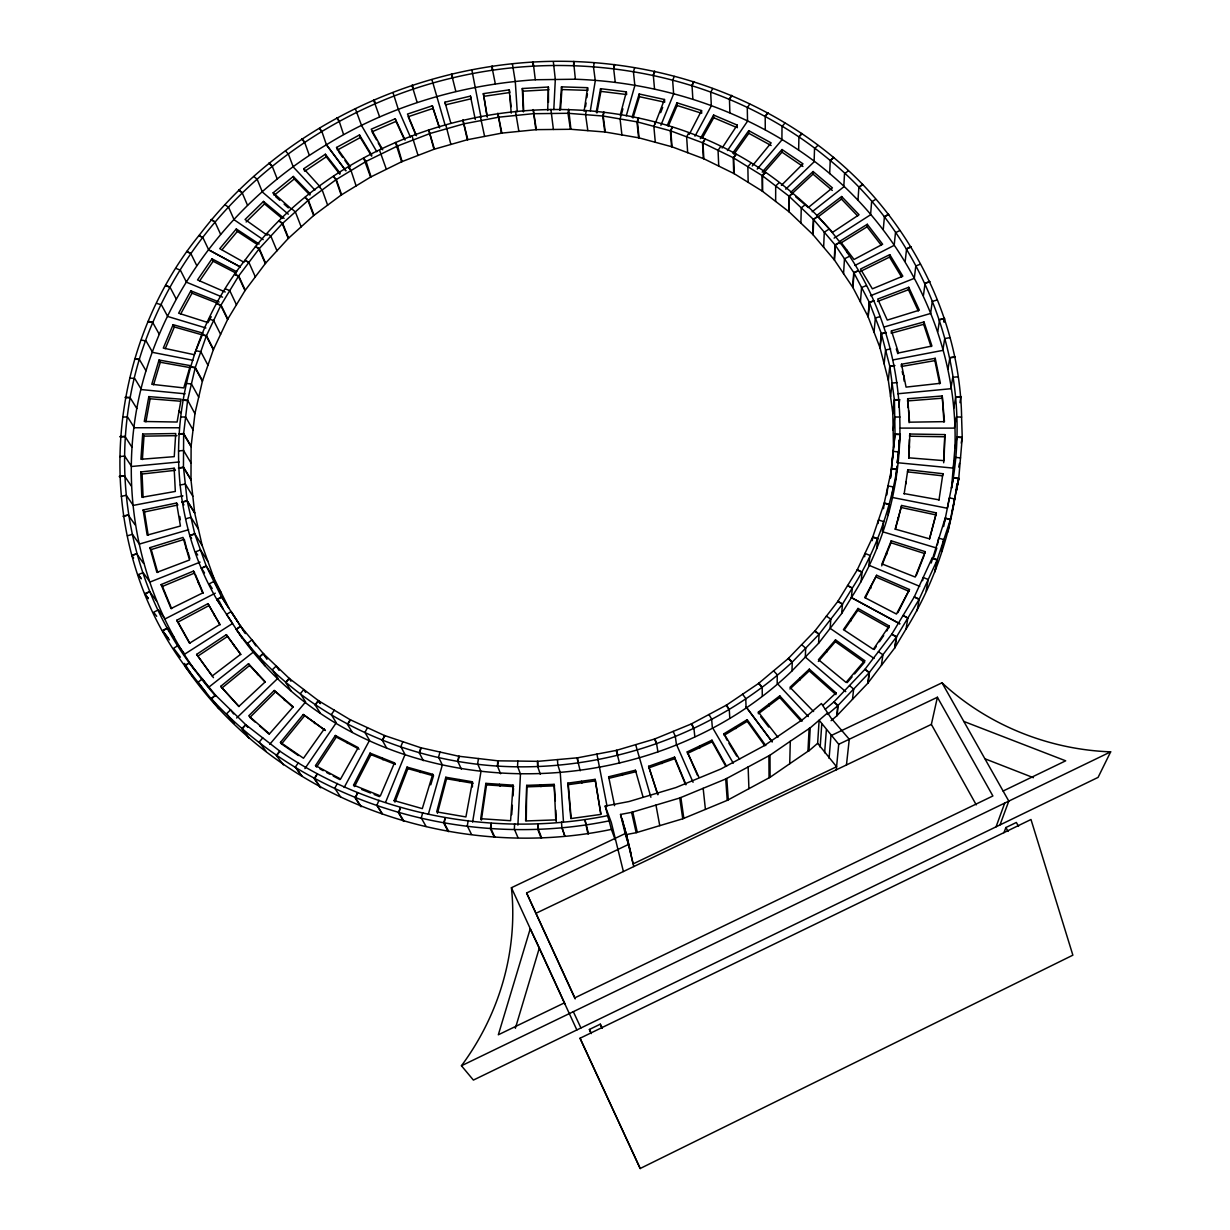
<?xml version="1.0" encoding="UTF-8"?>
<svg xmlns="http://www.w3.org/2000/svg" width="1230" height="1230" viewBox="0 0 1230 1230"><rect width="100%" height="100%" fill="white"/><g stroke="black" fill="none" stroke-linecap="round" stroke-linejoin="round"><path stroke-width="1.5" d="M890.52 478.086L895.04 434.467L894.425 400.18L889.859 366.54L881.326 333.438L869.256 302.165L853.743 272.522L835.308 245.201L813.645 219.632L788.937 196.124L762.139 175.552L733.234 157.717L702.53 142.757L670.811 130.918L637.448 121.939L603.223 116.051L567.968 113.283L532.974 113.713L498.58 117.204L464.094 123.799L430.316 133.409L397.567 145.986L366.125 161.376L351.027 170.57L348.505 167.219L351.027 170.57L335.898 179.78L308.376 200.198L282.27 223.645L259.315 248.598L238.697 275.92L220.77 305.44L206.286 336.036L195.293 367.401L187.637 400.15L183.654 433.498L183.454 467.093L187.206 501.087L194.817 534.097L206.332 566.261L221.446 596.75L228.903 608.204L213.697 577.608L202.15 545.321L194.709 513.11L190.988 479.961L191.111 446.229L195.001 413.219L202.381 381.269L213.328 349.75L227.827 319.016L244.985 290.634L255.317 276.873M890.52 477.455L893.472 447.043L892.811 413.126L888.26 379.839L879.942 347.552L868.042 316.571L852.959 287.62L834.524 260.145L812.815 234.453L789.091 211.821L775.653 201.428L775.684 185.976L779.021 182.763M763.446 173.307L782.003 152.151L782.019 149.522L803.005 163.851L781.388 185.376M779.759 697.564L779.774 695.873L758.372 712.093L758.403 713.738L779.759 697.564L801.114 721.195M788.738 211.499L788.937 196.124L792.643 193.218C911.445 289.311 932.417 471.228 851.406 597.611L899.93 623.856L851.391 597.596L852.298 588.109C875.33 552.285 889.582 511.342 896.931 469.522L891.719 468.507L884.293 502.916L872.823 536.757L857.126 570.105L837.722 601.562L815.029 630.805L801.637 644.705M789.091 211.821L789.306 196.446L792.643 193.218C634.019 56.657 367.509 92.896 244.939 260.299L248.906 262.436L255.333 276.873L265.603 263.174L288.25 238.466L313.635 215.558L341.187 195.032L370.599 177.059L401.626 161.76L433.959 149.291L467.323 139.743L501.886 133.101L536.357 129.642L570.935 129.288L605.283 132.041L639.093 137.883L672.041 146.816L703.837 158.762L734.141 173.645L762.262 191.111L775.653 201.428M215.742 696.103C138.114 609.204 111.792 481.853 146.001 370.768C174.952 276.227 241.633 194.94 326.411 144.771L321.937 131.672L319.477 128.397L321.906 131.687M615.323 839.982L611.387 829.389C453.639 862.368 276.32 801.068 184.654 665.707C91.205 539.97 101.506 355.839 198.983 235.499L202.904 237.621L208.7 249.875L240.357 266.971L208.7 249.844M195.662 671.365C119.341 573.903 103.597 435.743 152.766 322.583C205.456 198.476 322.69 108.517 452.64 77.859C582.282 46.832 727.084 74.138 830.25 160.515C924.76 238.389 974.56 367.37 951.482 488.279L954.941 448.089L956.955 437.173L962.229 437.188L961.214 443.138M954.941 448.089C958.939 330.147 896.117 215.327 798.654 150.121L798.916 136.822L801.806 133.409M800.899 223.122L801.253 207.839L804.973 204.918M628.838 845.502L625.47 834.724L636.187 832.695L682.758 818.78L727.238 800.361L770.088 777.283L789.721 763.738L790.29 741.244L810.216 727.883L827.636 712.877M180.426 657.235L173.63 648.302L178.181 645.396L184.731 654.129L232.562 623.487L226.566 614.447L231.086 611.571L240.48 626.07L236.268 629.376C358.53 810.739 639.969 817.458 792.012 670.904L792.228 662.124L819.088 634.25L842.458 604.13L852.267 588.094L847.578 585.557L852.267 588.094M944.84 434.59L944.056 460.65L908.955 457.821L909.816 434.021L944.84 434.59L943.687 462.772M555.33 800.776L554.146 784.356L526.732 785.355L525.625 820.964L555.776 819.887L556.268 821.302L555.76 810.109M547.688 110.516L548.411 87.023L522.304 88.514L523.365 111.899M526.255 820.502L526.732 785.355M548.472 102.351L548.411 87.023M791.982 193.71L813.015 174.122L813.092 171.524L832.418 187.867L808.279 207.532L795.656 196.754M812.815 234.453L813.322 219.278L817.381 216.68L813.645 219.632L813.138 234.792M799.669 678.207L799.869 680.175M908.724 458.252L909.401 439.587M823.639 247.261L824.285 232.193L828.344 229.595M829.666 173.645L830.25 160.515L833.54 157.332M540.354 774.316L537.679 766.644L537.925 761.339L577.593 757.803L616.245 750.423L654.498 739.061L691.275 723.963L726.592 705.051L758.526 683.465L773.562 670.827L777.237 674.732L777.191 683.373L808.325 716.567M798.654 150.121C732.88 105.795 654.452 82.01 575.379 79.227L573.58 61.5M809.248 670.888L809.325 669.151L836.062 692.874L835.923 694.566L809.248 670.888L789.952 688.985M514.632 823.685L514.355 829.112L517.922 837.522M537.925 761.339L517.815 761.062L517.553 766.367L520.459 774.039L517.891 825.099M550.917 109.393L553.392 129.473M553.346 61.761L555.314 79.489L553.808 109.578M789.721 763.738L807.956 751.284L809.125 728.391M834.232 259.761L835.016 244.816L839.383 242.587L835.308 245.201L834.524 260.145M807.956 751.284L809.002 750.777L810.216 727.883M500.595 773.762L497.458 766.09L497.735 760.801L458.729 756.235L420.798 747.748L384.437 735.494L350.104 719.673L318.647 700.808L289.496 678.637L263.466 653.745L240.48 626.07L244.785 632.589M575.379 79.227L535.296 79.75L533.128 62.038C653.607 54.996 778.221 97.17 862.891 184.654C922.239 246.876 960.107 330.562 961.614 417.016L956.325 417.016L954.342 428.117L900.452 428.102M857.648 215.973L841.474 199.076L841.628 196.523L816.689 215.511L832.587 232.316L859.063 214.743L841.628 196.523M792.012 670.904L818.565 643.305L819.088 634.25L815.029 630.805M843.565 273.644L844.472 258.838L848.854 256.593M847.039 250.274L847.163 252.596M629.283 847.101L633.127 863.891L836.585 766.721L817.642 743.32L819.134 720.196L838.722 744.273L836.292 769.811M142.373 459.559L144.002 436.158L142.68 434.036L175.721 433.529L174.245 456.653L140.912 459.282L142.68 434.036M513.064 785.155L510.588 820.717L480.715 818.703L485.881 783.372L513.064 785.155L513.648 786.647L486.526 784.863L485.881 783.372M559.85 110.377L561.48 86.853L587.571 87.684L587.94 90.374L561.91 89.544L561.48 86.853M511.711 814.675L512.357 805.327M513.002 795.995L513.525 788.522M560.526 109.424L561.91 89.544M820.179 747.163L821.763 724.163M826.99 649.763L827.144 651.746M857.986 200.167L858.878 187.221L862.538 184.316M852.728 287.22L853.743 272.522L858.386 270.692L853.989 272.937L852.959 287.62M824.623 752.76L826.36 729.897M860.447 302.057L861.569 287.512L866.227 285.668M881.326 245.324L867.089 226.812L867.288 224.291L840.075 241.111L854.035 259.484L882.648 244.247L867.288 224.291M818.35 661.433L835.37 641.66L835.508 639.877L864.675 660.602L864.459 662.355L854.558 673.979M829.082 758.357L830.957 735.663L942.011 682.819A238.789 213.482 15.6 0 0 1110.659 751.853L1098.083 777.391L473.396 1080.078L461.45 1065.764A249.521 231.747 -47.3 0 0 511.419 887.722L626.07 833.156L620.52 814.445L631.605 812.354L679.744 797.993L725.715 778.99L769.995 755.205L790.29 741.244M818.565 643.305L841.674 613.478L842.458 604.13L838.03 601.132M868.042 316.571L869.256 302.165L874.13 300.75L869.456 302.595L868.226 317.002M961.583 417.016L962.244 437.68L958.723 478.747L950.344 519.737L937.091 560.173L919.041 599.502L907.848 618.09L906.033 629.145C933.324 585.142 950.698 534.912 956.955 483.559M831.096 720.688L836.815 715.829L837.692 705.82L853.605 689.061M837.184 715.43L838.076 705.42L833.955 701.884L825.284 709.249M874.038 332.238L875.345 317.986L880.234 316.556M883.263 229.472L884.432 216.741L888.444 214.174M850.745 619.013L850.868 621.027M879.942 347.552L881.326 333.438L886.369 332.484L881.48 333.899L880.096 347.998M895.578 480.13L896.916 466.185M960.538 457.883L955.218 457.376L953.219 468.107L897.254 462.695L900.329 434.467L895.056 433.975L893.457 447.536M901.621 277.073L889.521 257.116L889.767 254.641L860.508 269.047L872.362 288.835L902.835 276.166L889.767 254.641M844.333 629.914L857.833 610.28L858.017 608.435L889.213 625.993L886.845 630.913M861.092 581.821L862.076 572.165L857.372 569.644M884.139 363.88L885.585 349.935L890.643 348.966M864.644 556.744L864.998 553.392L869.948 555.437L868.872 565.246L919.763 586.356M500.041 786.108L499.457 784.263M891.458 330.885L891.212 333.238L923.668 324.32L923.991 321.953L891.458 330.885L898.577 352.949L931.94 346.03L923.991 321.953M852.498 699.27L853.651 689.092L869.103 672.81L896.316 637.202L907.832 618.029L903.066 615.461L891.812 634.157L864.951 669.305L833.955 701.884L837.692 705.82L827.575 714.43M888.352 380.316L889.767 366.063L894.933 365.571L889.859 366.54M846.455 764.968L849.269 739.245L831.08 718.059L821.425 703.529L803.667 718.797L764.061 745.78L720.934 768.965L675.885 787.569L628.976 801.545L605.206 806.065L611.387 829.42M872.255 540.662L872.823 536.757L877.774 538.802L876.606 548.765M905.188 261.329L906.587 248.86L910.938 246.63M890.551 396.675L892.088 383.068L897.27 382.576M870.686 586.387L870.779 588.447M878.082 523.488L878.481 520.029L883.617 521.566L882.387 531.698L936.814 548.088L933.862 557.098M892.811 413.126L894.379 399.688L899.622 399.688L898.715 407.176M892.842 413.618L894.425 400.18L899.622 399.688M918.287 310.944L908.478 289.711L908.755 287.282L877.713 299.059L887.276 320.092L919.348 310.191L908.755 287.282M883.54 508.682L884.17 503.408L889.413 504.438L888.122 514.724M893.134 430.269L894.717 417.016L899.976 417.016M901.513 364.218L901.236 366.509L934.877 360.621L935.231 358.299L901.513 364.218L906.064 387.112L940.381 383.299L935.231 358.299M865.336 597.841L876.652 575.271L909.462 589.539L897.9 612.632M886.876 494.844L887.952 485.896L893.18 486.926L891.858 497.366L947.392 508.267L949.345 497.889L954.618 498.919L952.189 511.326M891.781 464.325L893.349 451.425L898.638 451.933L897.254 462.695M904.158 381.177L903.789 375.627M836.815 715.829L867.796 683.234L869.103 672.81L864.951 669.305L869.426 672.38L868.119 682.804M886.615 552.332L886.692 554.407M907.925 407.637L907.679 398.72L942.226 395.983L944.456 421.644L909.57 422.182L907.679 398.72M890.966 542.784L891.227 540.8L925.206 551.655L924.868 553.623L890.966 542.784L881.726 565.846M923.453 295.477L925.068 283.269L929.695 281.424M909.139 422.705L908.616 410.42M898.407 517.277L898.469 519.383M909.816 434.021L909.524 436.204L944.456 436.773M909.385 445.89L909.431 448.058M895.348 529.423L901.636 505.484L936.368 512.895L929.588 538.955M906.003 481.653L906.049 483.79M907.832 469.752L907.525 471.859L942.534 475.826L942.903 473.719L907.832 469.752L904.142 493.968M867.796 683.234L881.387 665.353L882.94 654.76L878.405 651.669M584.127 111.177L587.571 87.684M486.526 784.863L481.376 820.133L480.715 818.703M585.557 106.626L586.095 103.013M586.879 97.6L587.402 93.987M938.982 500.057L942.903 473.719M937.798 331.593L939.582 319.662L944.44 318.247L943.917 321.66M944.102 322.106L944.625 318.708L939.582 319.662M881.433 665.384L894.641 648.041L896.316 637.202L891.812 634.157L896.593 636.74L894.917 647.58M240.788 626.47L236.268 629.376C296.953 711.601 396.46 759.617 497.458 766.09L498.304 760.832L517.815 761.062M615.246 82.272L613.647 68.573L614.308 64.56M943.933 422.013L942.226 395.983M947.961 369.323L949.867 357.715L954.911 356.746M472.612 822.04L480.976 771.471L477.624 763.784L478.501 758.526M590.323 110.792L595.289 80.75L593.506 67.05L594.167 63.022M468.184 820.548L467.292 825.914L471.49 834.355M586.264 110.546L585.572 114.667L587.832 130.641M573.395 65.528L574.087 61.5M461.404 769.181L457.837 761.478L458.729 756.235M917.073 610.787L919.256 599.025L914.259 596.934L903.066 615.507L907.848 618.09M922.638 580.668L923.207 577.454L928.22 579.53L926.113 591.03M953.727 408.299L955.71 397.029L960.907 396.537L959.969 402.656M931.202 563.017L945.178 518.199L950.452 519.245L947.992 531.929M148.83 396.598L144.264 421.49L177.105 422.028L181.133 399.212L148.83 396.598L150.137 398.781L145.909 421.844M472.412 781.788L465.909 816.935L436.681 811.892L445.813 777.252L472.412 781.788L472.412 786.985M596.227 112.115L600.548 88.683L626.362 91.85L626.654 94.541L600.901 91.374L600.548 88.683M596.904 112.976L600.901 91.374M937.429 544.752L938.659 538.079L943.841 539.647L941.565 551.594L943.81 539.632M934.908 571.889L937.091 560.173L932.094 558.113L914.259 596.934L919.041 599.502M935.061 571.397L937.26 559.665L932.094 558.113M944.548 521.597L945.178 518.199L950.344 519.737M958.739 467.062L959.477 463.402M956.325 490.878L958.77 478.239L953.465 477.732L943.641 526.563M956.279 491.385L958.723 478.747L953.465 477.732M976.251 804.866L931.371 724.393L937.398 697.256L838.722 744.273M459.728 781.358L459.098 779.528M620.243 115.097L626.362 91.85M437.45 813.322L446.552 778.759L445.813 777.252M621.488 114.19L622.903 108.824M936.368 512.895L929.45 538.817L895.163 529.1L901.636 505.484M457.837 761.478L459.282 756.327M654.514 88.883L653.315 75.215L654.437 71.248M428.332 814.368L442.339 764.906L438.541 757.173L440.002 752.037M626.285 115.804L634.849 85.577L633.45 71.894L634.588 67.896M422.751 812.676L421.26 817.935L426.087 826.468M621.227 114.897L620.074 118.956L621.919 134.931M613.647 68.573L614.8 64.59M423.32 760.663L419.322 752.883L420.798 747.748M159.039 360.036L151.782 384.298L183.777 387.911L190.296 365.633L159.039 360.036L160.3 362.266L153.596 384.759M515.355 1028.311L539.34 947.992L530.222 928.819L498.335 1034.784L564.155 1002.988M432.714 774.316L422.305 808.617L394.123 800.607L407.038 767.105L432.714 774.316L433.483 775.823L430.761 784.832M632.143 117.142L639.17 94.003L664.477 99.492L664.692 102.182L639.431 96.709L639.17 94.003M632.973 118.019L639.431 96.709M420.552 772.563L419.861 770.703M996.054 826.837L1004.726 803.082L1110.659 751.853M999.975 824.93L1008.8 801.099L942.011 682.819M1003.926 832.679L1005.894 827.529L1016.349 822.47L1018.532 826.345M655.006 124.046L664.477 99.492M407.038 767.105L407.868 768.627L394.984 802.068L394.123 800.607M660.648 112.683L662.678 107.441M925.206 551.655L915.212 577.039L881.971 563.909L891.227 540.8M916.227 575.579L924.207 555.314M419.322 752.883L421.337 747.902M692.844 99.046L692.029 85.424L693.612 81.534M385.62 802.221L405.039 754.482L400.826 746.656L402.856 741.69M660.91 125.276L673.64 93.957L672.641 80.319L674.24 76.414M376.918 805.281L382.33 813.937L376.903 805.312L378.963 800.238M655.482 122.385L653.853 126.367L655.298 142.296M653.315 75.215L654.929 71.325M386.804 748.332L382.407 740.445L384.437 735.494M173.107 324.674L163.298 348.09L194.156 354.671L203.027 333.146L173.107 324.674L174.353 326.965L202.443 334.929M165.266 348.674L174.353 326.965M394.492 762.861L380.362 795.902L353.564 785.094L370.061 753.114L394.492 762.861L395.353 764.399L370.983 754.651L370.061 753.114M667.306 125.399L676.961 102.813L701.546 110.592L701.684 113.268L677.161 105.503L676.961 102.813M668.259 126.321L677.161 105.503M382.991 759.832L382.269 757.988M689.261 134.393L701.546 110.592M370.983 754.651L354.517 786.57L353.564 785.094M909.462 589.539L896.455 614.047L864.69 597.549L876.652 575.271M382.407 740.445L384.944 735.694M729.882 112.699L729.452 99.153L731.466 95.386M344.139 787.508L369.538 740.368L364.941 732.404L367.493 727.668M694.996 136.161L711.324 105.857L710.694 92.281L712.739 88.499M211.222 316.71L208.039 322.598L178.627 313.204L190.85 290.834L219.14 302.026M337.374 783.433L334.76 788.261L340.725 797.117M688.708 133.009L686.632 136.853L687.678 152.704M352.318 732.419L347.536 724.393L350.104 719.673M180.718 313.927L192.034 293.186L190.85 290.834M692.029 85.424L694.089 81.657M700.347 138.652L713.615 115.051L737.216 125.091L737.293 127.751M702.253 138.144L713.723 117.726L713.615 115.051M894.641 648.041L906.003 629.084M347.536 743.412L346.768 741.552M841.674 613.478L851.391 597.596M315.526 765.583L335.344 735.479L358.222 747.625L340.587 779.021L315.526 765.583L316.556 767.09L336.328 737.062L335.344 735.479M722.133 148L737.216 125.091M765.275 129.75L765.198 116.327L767.658 112.714M889.213 625.993L873.331 649.317L843.442 629.622L858.017 608.435M874.161 649.548L876.283 646.442M879.45 641.783L883.678 635.572M304.917 768.596L336.267 722.763L331.316 714.63L334.36 710.187M727.453 150.567L747.533 121.201L747.271 107.717L749.762 104.104M347.536 724.393L350.581 719.919M236.79 271.707L211.99 258.838L197.523 279.948L225.228 292.002M199.737 280.809L213.144 261.237L211.99 258.838M301.842 776.161L295.385 767.059L298.475 762.538M720.58 146.662L718.059 150.337L718.735 166.096M276.735 755.62L279.825 751.146L245.785 724.731L215.481 695.135L189.22 662.786L184.654 665.707L198.045 682.25M729.452 99.153L731.942 95.556M320.277 713.154L315.157 704.944L318.201 700.5L319.954 703.329M324.336 728.837L303.487 758.234L280.455 742.382L303.272 714.492L325.35 730.436L303.272 714.492M732.757 153.181L748.747 130.657L771.149 142.88L752.237 165.988M733.91 154.288L748.793 133.301L748.747 130.657M314.603 723.548L313.788 721.656M533.128 62.038C404.24 69.71 277.35 131.856 199.014 235.56L202.889 237.651M298.413 755.543L281.547 743.935L304.317 716.106M222.061 249.675L237.375 231.409L236.298 228.964L219.755 248.66L243.924 262.251M269.724 744.319L305.609 701.961L300.335 693.643L303.841 689.523L305.624 692.382M757.203 169.079L781.911 139.912L782.003 126.536L784.909 123.123M315.157 704.944L318.647 700.808L320.384 703.621M262.743 737.892L259.207 742.074L266.141 751.438M750.792 163.298L747.855 166.757L748.163 182.378M291.033 690.814L285.606 682.389L289.096 678.299L290.941 681.189M247.753 727.391L245.785 724.731L242.249 728.852L249.382 738.384M765.198 116.327L768.104 112.914M864.675 660.602L846.04 682.419L818.457 659.664L835.508 639.877M847.116 682.681L852.083 676.869M762.185 172.138L782.019 149.522M284.561 700.516L283.715 698.609M773.578 670.842L788.169 658.634L801.606 644.674L805.696 648.164L805.312 657.066L845.748 691.66M274.213 690.461L248.721 715.845L269.478 733.88L293.232 706.804L274.213 690.461L292.955 707.265M275.32 692.121L249.89 717.459L255.41 722.256M284.099 218.402L263.497 201.413L245.062 219.509L267.218 235.253M246.138 221.984L264.512 203.903L263.497 201.413M245.785 724.731L241.833 728.529L248.967 738.062M236.637 718.013L277.934 678.237L272.384 669.704L276.273 665.968L279.087 670.365M785.724 189.189L814.106 161.837L814.537 148.63L817.842 145.447M285.606 682.389L289.496 678.637M798.916 136.822L802.221 133.655M264.911 665.738L259.223 657.097L263.112 653.376L266.971 659.311M822.839 705.374L836.062 692.874M809.325 669.151L789.983 687.293L813.583 711.524M790.613 192.464L813.092 171.524M257.731 674.686L256.855 672.764M809.002 750.777L817.642 743.32M497.458 766.09C604.422 772.732 713.492 735.14 792.228 662.124L788.568 658.265M293.293 176.444L294.247 178.965L274.167 195.309L273.168 192.803L293.293 176.444L310.283 193.894M220.693 686.371L248.491 663.723L265.265 681.82L238.958 706.327L220.693 686.371L238.928 706.635M221.907 688.047L249.644 665.43L248.491 663.723M259.223 657.097L263.466 653.745L265.388 656.712M205.687 692.29L198.03 682.266L202.304 678.899L208.623 687.324L253.503 651.977L247.707 643.198L251.935 639.861L255.871 645.888M848.208 170.924L844.518 173.814L843.78 186.852L812.169 211.76M189.22 662.786L184.977 666.107L192.756 676.346M830.25 160.515L833.94 157.625M818.058 216.926L841.474 199.076M234.407 646.396L233.5 644.443M325.381 154.227L326.273 156.794L304.702 171.278L303.749 168.725L325.381 154.227L340.11 173.169M196.615 654.391L212.221 675.977L240.696 654.268L226.335 634.665L196.615 654.391L197.876 656.113L227.535 636.417L240.849 654.606M834.109 238.128L870.579 214.773L871.609 201.935L875.637 199.352M173.876 637.032L167.234 628.146L162.714 631.021L169.417 639.877M858.878 187.221L862.891 184.654M242.172 638.278L216.941 599.625L221.446 596.75L245.431 633.588M839.936 243.602L867.089 226.812M724.086 735.34L747.24 721.318L747.194 719.673L723.978 733.726L726.991 740.122M535.296 79.75C461.911 84.639 389.157 105.965 326.442 144.756L345.922 170.832L326.411 144.771M214.773 616.046L213.851 614.062M359.483 134.946L360.313 137.545L337.435 150.029L336.559 147.462L359.483 134.946L371.798 155.18M207.962 603.653L219.786 624.517L189.512 643.229L176.705 620.304L207.962 603.653L220.155 624.809M176.705 620.304L178.012 622.088L209.192 605.468M899.822 230.517L895.471 232.747L894.179 245.354L854.881 265.48M215.296 593.183L165.143 618.89L158.424 609.834L153.658 612.263L156.717 616.307M248.891 262.436L244.924 260.299C169.94 354.886 155.534 494.399 216.941 599.625L221.692 597.196M167.234 628.146L162.452 630.59L168.033 637.986M156.471 600.886L149.676 591.661L144.956 594.075L148.369 598.672M884.432 216.741L888.767 214.527M204.518 572.949L201.428 568.229L206.148 565.815L213.697 577.608M640.184 1168.5L1072.868 955.172L1030.986 819.503L580.037 1038.243L640.184 1168.5L580.037 1038.243M860.323 271.492L889.521 257.116M1004.726 803.082L461.45 1065.764M590.923 1032.877L589.401 1029.464L600.302 1024.175L602.208 1028.295M1003.111 791.028L1065.672 760.817L963.813 721.426M575.148 998.914L526.609 892.98L628.422 844.472L626.07 833.156L630.852 852.897M535.803 913.367L931.371 724.393M697.579 775.484L687.232 751.884L711.97 740.183L726.546 766.336M687.432 753.452L712.109 741.782L711.97 740.183M199.014 584.004L198.076 582.005M405.07 140.066L395.245 118.757L371.229 129.196L382.73 149.814M395.245 118.757L395.999 121.386L372.044 131.81L376.457 139.728M161.115 584.573L193.479 571.104L194.74 572.995L162.437 586.418L161.115 584.573L171.016 608.558L202.689 592.952L193.479 571.104M138.252 574.595L141.342 578.807L138.237 574.61L143.157 572.657L149.983 582.051L200.106 562.125M920.424 264.158L915.797 265.988L914.29 278.349L870.502 295.738M201.428 568.229L206.332 566.261M149.676 591.661L144.74 593.629L148.154 598.226M131.794 555.729L136.668 553.792L143.541 563.355M906.587 248.86L911.215 247.03M191.603 538.356L189.804 535.573L194.678 533.635L202.289 545.797M877.497 301.458L908.478 289.711M657.604 794.426L648.625 766.305L674.547 757.127L686.017 784.74M648.902 767.843L674.778 758.679L674.547 757.127M187.206 550.717L184.285 539.37L151.244 549.564L149.906 547.642L183.009 537.433L189.543 559.988L156.887 572.38L149.906 547.642M439.617 127.966L432.345 105.78L407.484 114.067L416.463 135.7M432.345 105.78L433.022 108.424L408.206 116.712L415.802 134.977M123.277 516.462L128.243 515.016L135.162 524.933M925.068 283.269L929.926 281.855M183.931 504.915L182.132 502.055L187.114 500.595L194.632 512.633M127.428 535.788L132.44 534.327L139.344 544.075L188.605 529.715M185.945 518.752L190.958 517.292L198.445 529.161M937.168 299.982L932.294 301.396L930.603 313.466L884.601 326.873M189.804 535.573L194.817 534.097M136.668 553.792L131.641 555.268L133.624 557.99M614.585 805.696L608.65 776.776L635.433 770.241L643.106 797.194M444.952 102.182L470.46 96.109L471.075 98.784L445.614 104.842L444.952 102.182L450.872 123.308M143.126 509.973L176.582 503.009L177.858 505.007L144.464 511.941L143.126 509.973L147.154 535.142L180.426 526.025L176.582 503.009M119.387 476.748L124.399 475.779L131.303 486.035M121.263 496.29L126.321 495.321L133.224 505.407L182.916 495.89M180.272 484.989L185.315 484.036L192.833 496.244M949.76 337.65L944.702 338.619L942.857 350.381L893.072 359.913M182.132 502.055L187.206 501.087L194.709 513.11M123.185 516L128.243 515.016M608.158 815.552C495.982 838.183 374.72 815.736 279.825 751.146L276.273 755.343L283.438 764.86M483.344 93.649L509.266 89.836L509.789 92.527L483.913 96.324L483.344 93.649L487.049 116.404M595.12 779.359L600.824 814.414L570.828 818.58L567.845 783.141L595.12 779.359L600.917 814.014M567.845 783.141L568.306 784.648L595.52 780.865M140.743 471.951L174.168 468.246L175.429 470.306L142.08 474.011L140.743 471.951L141.834 497.304L175.321 491.447L174.168 468.246M120.063 436.988L125.06 436.512L131.887 447.105M949.867 357.715L955.049 357.223M119.694 456.561L124.722 456.069L131.595 466.493L179.119 461.973M178.519 450.964L183.562 450.472L191.05 463.034M957.986 376.795L952.773 377.287L950.836 388.726L897.823 393.769M119.341 476.271L124.399 475.779M907.386 400.949L941.857 398.228M522.304 88.514L522.796 91.205L548.857 89.713M527.286 786.846L554.638 785.847M144.002 436.158L176.966 435.651M125.199 397.644L130.103 397.644L136.838 408.545M955.71 397.029L960.984 397.029M122.631 417.001L127.597 417.001L134.378 427.748L179.396 427.779M180.656 417.001L185.638 417.001L193.049 429.9M895.04 434.467L900.329 434.467M120.079 436.512L125.06 436.512M150.137 398.781L180.472 401.226M134.608 359.083L139.405 359.529L146.001 370.768M956.955 437.173L962.244 437.68M129.934 378.056L134.777 378.517L141.435 389.587L185.115 393.815M186.576 383.499L191.434 383.96L198.722 397.198M187.56 400.626L182.67 400.15L187.637 400.15L194.924 413.695M891.642 468.999L896.931 469.522M125.26 397.167L130.103 397.644M446.552 778.759L473.089 783.279M904.158 493.599L939.074 499.857M160.3 362.266L189.666 367.539M148.138 321.691L152.766 322.583L159.177 334.114M141.45 340.08L146.109 340.987L152.612 352.38L192.956 360.298M196.124 350.765L200.828 351.688L207.962 365.233M134.731 358.622L139.405 359.529M901.344 507.529L936.015 514.924M407.868 768.627L433.483 775.823M165.558 285.791L169.971 287.113L176.167 298.936M884.293 502.916L889.413 504.438M156.948 303.456L161.391 304.794L167.695 316.464L205.902 327.98M209.177 319.124L213.666 320.476L220.601 334.345M872.639 537.249L877.774 538.802M148.307 321.23L152.766 322.583M985.292 758.925L1033.4 777.683M192.034 293.186L216.757 302.964M361.651 789.445L370.553 793.043M374.12 794.488L379.47 796.64M186.622 251.735L190.788 253.442L196.723 265.542M176.213 268.494L180.41 270.231L186.468 282.193L222.553 297.153M225.505 288.881L229.764 290.634L236.452 304.794M857.126 570.105L862.076 572.165M165.773 285.36L169.971 287.113M713.723 117.726L735.601 127.028M876.421 577.193L909.155 591.43M213.144 261.237L236.221 273.229M336.328 737.062L359.16 749.178M211.037 219.816L214.927 221.892L220.585 234.254M319.892 768.888L323.229 770.672M326.565 772.455L329.901 774.254M333.222 776.038L339.895 779.62M837.722 601.562L842.458 604.13M186.868 251.32L190.788 253.442M748.793 133.301L771.149 145.509M857.833 610.28L888.952 627.807M236.298 228.964L259.13 244.017M237.375 231.409L257.147 244.432M238.574 190.25L242.141 192.664L247.507 205.256M782.003 152.151L802.929 166.465M224.967 204.795L228.58 207.255L234.084 219.724L263.174 239.635M267.187 233.623L270.846 236.114L276.981 250.812M826.36 616.122L830.819 619.167L830.142 628.346L874.1 658.45M814.66 631.205L819.088 634.25M211.345 219.432L214.927 221.892M835.37 641.66L864.459 662.355M264.512 203.903L282.147 218.448M813.015 174.122L832.295 190.435M268.909 163.283L272.137 166.019L277.165 178.811M253.918 176.536L257.178 179.319L262.374 192.018L288.312 214.189M292.048 209.085L295.369 211.914L301.166 226.843M849.484 685.541L853.651 689.092M788.169 658.634L792.228 662.124M238.912 189.881L242.141 192.664M259.561 725.854L269.232 734.264M273.168 192.803L291.602 209.161M275.582 196.569L279.825 200.336M284.084 204.103L288.327 207.87M294.247 178.965L309.914 195.063M301.734 139.144L304.579 142.157L309.268 155.149M285.514 151.013L288.389 154.073L293.263 166.972L314.926 190.066M319.246 186.883L322.183 190.004L327.641 205.149M758.526 683.465L762.17 687.37L762.293 695.888M269.278 162.96L272.137 166.019M249.644 665.43L265.188 682.204M303.749 168.725L320.015 186.699M779.774 695.873L802.437 720.949M769.319 705.912L769.073 703.975M198.03 682.266L218.679 708.388M758.372 712.093L777.929 737.277M326.273 156.794L339.849 174.26M760.694 716.706L768.735 727.053M219.048 708.741L211.56 698.871L215.481 695.135L211.191 698.517C309.868 806.357 467.462 849.822 609.127 820.856L608.481 817.32M336.743 117.972L339.203 121.247L343.539 134.408M758.971 683.127L762.17 687.37M233.961 723.348L226.643 713.661L230.579 709.879L233.608 713.954M742.566 694.212L745.749 698.486L746.057 706.896L772.102 741.767M746.057 706.896L772.133 741.752M726.1 705.344L729.282 709.618L729.774 717.905M302.119 138.852L304.579 142.157M197.876 656.113L213.451 677.653M336.559 147.462L350.489 166.865M747.194 719.673L765.767 745.565M338.496 151.521L342.77 157.486M344.923 160.469L348.121 164.943M747.24 721.318L764.691 745.626M295.4 767.043L301.857 776.13M280.455 742.382L281.547 743.935M320.369 787.508L314.142 778.544L317.232 773.993L314.634 778.774L320.861 787.738M226.335 634.665L227.535 636.417M735.863 728.606L735.586 726.699M216.941 599.625L223.014 608.804L219.155 600.993M186.268 548.688L187.544 550.594M212.221 588.524L209.161 583.866L213.897 581.452L221.185 592.629M231.086 611.571L238.189 622.426M197.676 555.038L195.585 551.84L200.49 549.902L207.901 561.418M361.236 806.68L355.532 797.932L357.607 792.92L355.009 797.763L360.713 806.511M184.515 663.431L192.434 675.947M723.978 733.726L739.553 759.325M360.313 137.545L371.66 156.195M728.944 743.32L736.709 756.081M190.988 479.961L183.485 467.585L178.412 468.061L183.454 467.093L190.973 479.485M403.502 821.256L398.366 812.676L400.427 807.587L398.92 812.799L404.04 821.379M373.582 99.999L379.593 116.788M726.592 705.051L729.282 709.618M191.081 446.705L183.624 433.975L178.627 433.975L183.654 433.498L191.111 446.229M355.393 108.84L361.589 125.598L376.841 151.751M379.547 150.214L386.358 169.294M708.957 714.492L711.632 719.073L712.324 727.268L733.265 763.184M691.275 723.963L693.935 728.56L694.842 736.647M337.174 117.726L339.203 121.247M179.119 410.589L180.364 412.742M937.398 697.256L992.887 795.964L574.841 997.838L526.609 892.98M1005.894 827.529L1008.077 831.418M378.225 142.895L381.746 149.23M712.109 741.782L725.746 766.244M178.012 622.088L189.881 643.336M202.52 380.808L195.293 367.401L190.435 366.94L195.155 367.878L202.381 381.269M448.212 831.526L443.692 823.055L445.168 817.796L444.261 823.116L448.781 831.588M213.513 349.305L206.471 335.59L201.782 334.683L206.286 336.036L213.328 349.75M699.932 747.917L699.609 746.026M227.827 319.016L221 305.009L216.526 303.656L220.77 305.44L227.596 319.446M576.855 1029.956L511.419 887.722M573.318 1011.66L580.929 1027.957M687.232 751.884L698.978 777.36M395.999 121.386L404.301 139.39M494.844 837.123L490.954 828.713L491.247 823.316L490.386 828.697L494.276 837.107M589.401 1029.464L591.307 1033.584M245.262 290.219L238.697 275.92L234.453 274.182L238.42 276.335L244.985 290.634M539.34 947.992L564.924 1003.88M411.942 85.331L417.139 102.428M691.798 723.717L693.935 728.56M393 92.542L398.382 109.608L410.42 137.099M412.065 136.038L418.046 155.441M673.164 731.389L675.285 736.232L676.392 744.242L693.059 782.28M654.498 739.061L656.605 743.919L657.942 751.853M374.028 99.784L375.642 103.489M265.603 263.174L259.315 248.598L255.363 246.477L259.007 248.983L265.296 263.558M195.401 574.548L203.273 593.229M674.778 758.679L685.51 784.509M600.302 1024.175L601.731 1027.634M162.437 586.418L171.631 608.65M288.25 238.466L282.27 223.645L278.979 220.816L282.623 223.291L288.604 238.113M541.63 837.861L538.386 829.435L538.063 824.054L537.817 829.481L541.062 837.907M314.019 215.25L308.376 200.198L305.086 197.4L307.992 200.521L313.635 215.558M605.206 806.065L611.31 822.486L623.395 871.517M661.971 763.584L661.586 761.708M540.431 784.848L540.969 786.693M341.586 194.755L336.313 179.503L333.392 176.413L335.898 179.78L341.187 195.032M561.849 827.406L564.77 835.846L561.864 827.421L561.51 822.009M351.027 170.57L356.116 185.915M923.668 324.32L931.033 346.629M648.625 766.305L657.927 794.718M433.022 108.424L439.002 126.69M896.286 348.966L897.808 353.687M370.599 177.059L363.603 158.04L366.125 161.376L371.029 176.812M451.456 74.061L455.823 91.404M655.037 738.876L656.605 743.919M431.93 79.596L445.229 125.475M445.767 124.768L450.887 144.448M635.649 744.642L650.901 797.255M588.509 833.771L584.973 819.98L587.94 833.879M616.245 750.423L619.551 763.292M412.404 85.147L413.557 88.991M402.087 161.561L397.567 145.986L395.46 142.403L401.626 161.76M581.467 781.25L581.959 783.095M188.006 552.209L189.866 558.666M577.024 757.88L580.191 770.81M151.244 549.564L157.717 572.488M433.959 149.291L428.655 129.657L434.436 149.138M608.65 776.776L609.019 778.283L635.741 771.764L635.433 770.241M624.379 827.206L628.838 845.287M622.472 775.361L622.042 773.501M620.52 814.445L625.024 832.895M622.226 818.98L627.115 839.137M628.422 844.472L633.773 866.566M467.815 139.62L462.88 119.894L467.323 139.743M631.605 812.354L636.187 832.695M632.758 812L637.309 832.372M484.605 136.422L480.361 116.543M501.886 133.101L497.843 113.191L501.394 133.178M934.877 360.621L939.643 383.791M491.8 66.297L495.321 83.825M470.46 96.109L475.272 119.464M902.205 371.399L902.851 374.658M518.876 131.41L515.508 111.392M616.814 750.285L617.783 755.481M655.959 805.066L659.757 825.638M480.945 116.973L471.874 70.095M607.005 806.034L596.919 754.082M536.357 129.642L533.205 109.593L535.865 129.673M451.933 73.923L452.64 77.859M179.765 516.462L180.318 519.752M483.913 96.324L487.311 117.158M144.464 511.941L148.2 535.296M570.935 129.288L568.66 109.178L567.968 113.283L570.428 129.273M679.744 797.993L682.758 818.78M680.851 797.532L683.834 818.35M605.283 132.041L603.223 116.051L603.899 111.93L602.731 115.989L604.791 131.964M703.16 788.322L705.42 809.417M639.093 137.883L637.448 121.939L638.585 117.865L636.956 121.832L638.601 137.775M510.096 96.109L511.004 106.826M568.306 784.648L571.135 818.135M509.266 89.836L511.234 113.129M672.041 146.816L670.811 130.918L672.41 126.936L670.335 130.764L671.58 146.662M725.715 778.99L727.238 800.361M726.792 778.467L728.283 799.869M532.636 62.1L532.898 66.082M577.593 757.803L577.962 763.092M517.246 111.653L515.309 81.78L512.449 64.129M563.448 821.594L560.265 772.563L557.805 764.876L557.467 759.587M537.356 761.355L537.679 766.644M492.292 66.189L492.538 70.202M703.837 158.762L702.976 142.957L705.051 139.098L702.53 142.757L703.391 158.562M522.796 91.205L523.703 110.961M554.146 784.356L555.776 819.887M142.08 474.011L143.111 497.504M748.132 766.905L748.916 788.645M734.141 173.645L733.664 157.963L736.186 154.273L733.234 157.717L733.726 173.415M898.838 440.202L898.93 445.383M762.662 191.373L762.538 175.829L765.475 172.354L762.139 175.552L762.262 191.111M768.919 755.712L769.042 777.791M769.995 755.205L770.088 777.283"/></g></svg>
